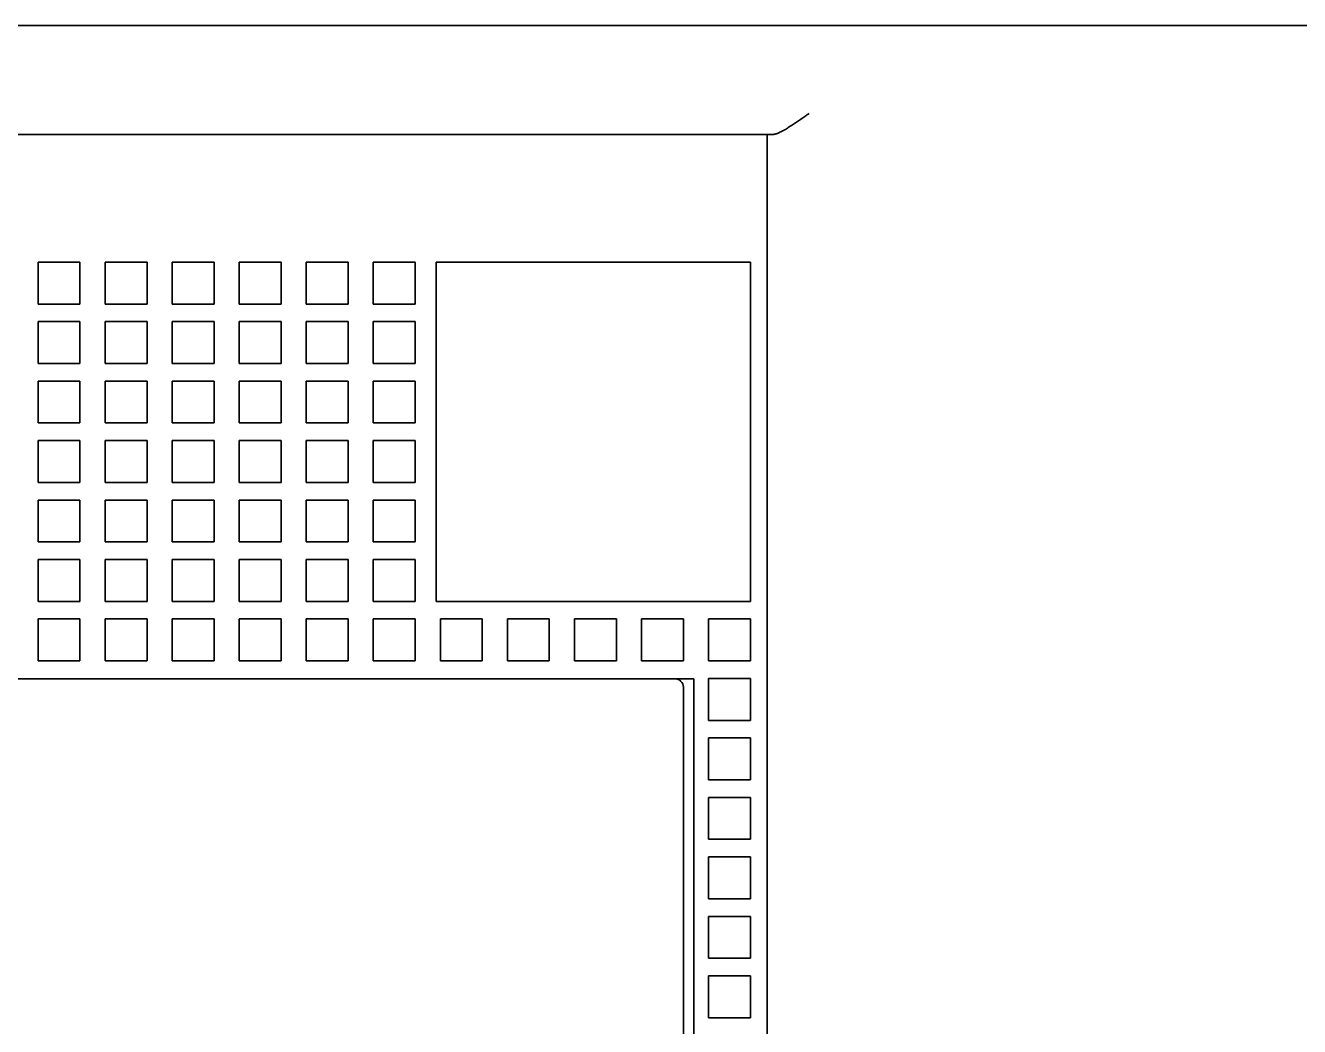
# Model space of a CAD drawing. Header units: millimetres. Extents: x -192 to 0, y -4 to 5.
# Drawn here: x -12.411 to -9.37, y 1.339 to 3.729 of the extents above; entities that cross this region are included whole.
import ezdxf

# ---------------------------------------------------------------- set-up
doc = ezdxf.new("R2010")
doc.units = ezdxf.units.MM

msp = doc.modelspace()

# ---------------------------------------------------------------- linework, layer by layer
at = {"color": 7, "lineweight": 35}
for p, q in [((-7.4605, 3.7291), (-17.0205, 3.7291)), ((-15.1405, 3.4691), (-10.6405, 3.4691)), ((-10.6405, -3.3809), (-10.6405, 3.2191)), ((-10.8605, 2.1691), (-14.9205, 2.1691)), ((-10.8155, 2.1691), (-10.8155, -2.3309)), ((-10.8405, -2.2412), (-10.8405, 2.0794))]:
    msp.add_line(p, q, dxfattribs=at)
at = {"color": 7, "lineweight": 35, "ltscale": 0.003349}
msp.add_line((-10.6271, 3.4691), (-10.6405, 3.4691), dxfattribs=at)
at = {"color": 7, "lineweight": 35, "ltscale": 0.0625}
msp.add_line((-10.6405, 3.4691), (-10.6405, 3.2191), dxfattribs=at)
at = {"color": 7, "lineweight": 35, "ltscale": 0.025}
for p, q in [((-12.3805, 3.0641), (-12.3805, 3.1641)), ((-12.2805, 3.1641), (-12.3805, 3.1641)), ((-12.2805, 3.1641), (-12.2805, 3.0641)), ((-12.2205, 3.0641), (-12.2205, 3.1641)), ((-12.1205, 3.1641), (-12.2205, 3.1641)), ((-12.1205, 3.1641), (-12.1205, 3.0641)), ((-12.0605, 3.0641), (-12.0605, 3.1641)), ((-11.9605, 3.1641), (-12.0605, 3.1641)), ((-11.9605, 3.1641), (-11.9605, 3.0641)), ((-11.9005, 3.0641), (-11.9005, 3.1641)), ((-11.8005, 3.1641), (-11.9005, 3.1641)), ((-11.8005, 3.1641), (-11.8005, 3.0641)), ((-11.7405, 3.0641), (-11.7405, 3.1641)), ((-11.6405, 3.1641), (-11.7405, 3.1641)), ((-11.6405, 3.1641), (-11.6405, 3.0641)), ((-11.5805, 3.0641), (-11.5805, 3.1641)), ((-11.4805, 3.1641), (-11.5805, 3.1641)), ((-11.4805, 3.1641), (-11.4805, 3.0641)), ((-11.3205, 3.1641), (-11.4205, 3.1641)), ((-11.1605, 3.1641), (-11.2605, 3.1641)), ((-11.0005, 3.1641), (-11.1005, 3.1641)), ((-10.8405, 3.1641), (-10.9405, 3.1641)), ((-10.6805, 3.1641), (-10.7805, 3.1641)), ((-10.6805, 3.1641), (-10.6805, 3.0641)), ((-12.3805, 3.0641), (-12.2805, 3.0641)), ((-12.2205, 3.0641), (-12.1205, 3.0641)), ((-12.0605, 3.0641), (-11.9605, 3.0641)), ((-11.9005, 3.0641), (-11.8005, 3.0641)), ((-11.7405, 3.0641), (-11.6405, 3.0641)), ((-11.5805, 3.0641), (-11.4805, 3.0641)), ((-12.3805, 2.9221), (-12.3805, 3.0221)), ((-12.2805, 3.0221), (-12.3805, 3.0221)), ((-12.2805, 3.0221), (-12.2805, 2.9221)), ((-12.2205, 2.9221), (-12.2205, 3.0221)), ((-12.1205, 3.0221), (-12.2205, 3.0221)), ((-12.1205, 3.0221), (-12.1205, 2.9221)), ((-12.0605, 2.9221), (-12.0605, 3.0221)), ((-11.9605, 3.0221), (-12.0605, 3.0221)), ((-11.9605, 3.0221), (-11.9605, 2.9221)), ((-11.9005, 2.9221), (-11.9005, 3.0221)), ((-11.8005, 3.0221), (-11.9005, 3.0221)), ((-11.8005, 3.0221), (-11.8005, 2.9221)), ((-11.7405, 2.9221), (-11.7405, 3.0221)), ((-11.6405, 3.0221), (-11.7405, 3.0221)), ((-11.6405, 3.0221), (-11.6405, 2.9221)), ((-11.5805, 2.9221), (-11.5805, 3.0221)), ((-11.4805, 3.0221), (-11.5805, 3.0221)), ((-11.4805, 3.0221), (-11.4805, 2.9221)), ((-10.6805, 3.0221), (-10.6805, 2.9221)), ((-12.3805, 2.9221), (-12.2805, 2.9221)), ((-12.2205, 2.9221), (-12.1205, 2.9221)), ((-12.0605, 2.9221), (-11.9605, 2.9221)), ((-11.9005, 2.9221), (-11.8005, 2.9221)), ((-11.7405, 2.9221), (-11.6405, 2.9221)), ((-11.5805, 2.9221), (-11.4805, 2.9221)), ((-12.3805, 2.7801), (-12.3805, 2.8801)), ((-12.2805, 2.8801), (-12.3805, 2.8801)), ((-12.2805, 2.8801), (-12.2805, 2.7801)), ((-12.2205, 2.7801), (-12.2205, 2.8801)), ((-12.1205, 2.8801), (-12.2205, 2.8801)), ((-12.1205, 2.8801), (-12.1205, 2.7801)), ((-12.0605, 2.7801), (-12.0605, 2.8801)), ((-11.9605, 2.8801), (-12.0605, 2.8801)), ((-11.9605, 2.8801), (-11.9605, 2.7801)), ((-11.9005, 2.7801), (-11.9005, 2.8801)), ((-11.8005, 2.8801), (-11.9005, 2.8801)), ((-11.8005, 2.8801), (-11.8005, 2.7801)), ((-11.7405, 2.7801), (-11.7405, 2.8801)), ((-11.6405, 2.8801), (-11.7405, 2.8801)), ((-11.6405, 2.8801), (-11.6405, 2.7801)), ((-11.5805, 2.7801), (-11.5805, 2.8801)), ((-11.4805, 2.8801), (-11.5805, 2.8801)), ((-11.4805, 2.8801), (-11.4805, 2.7801)), ((-10.6805, 2.8801), (-10.6805, 2.7801)), ((-12.3805, 2.7801), (-12.2805, 2.7801)), ((-12.2205, 2.7801), (-12.1205, 2.7801)), ((-12.0605, 2.7801), (-11.9605, 2.7801)), ((-11.9005, 2.7801), (-11.8005, 2.7801)), ((-11.7405, 2.7801), (-11.6405, 2.7801)), ((-11.5805, 2.7801), (-11.4805, 2.7801)), ((-12.3805, 2.6381), (-12.3805, 2.7381)), ((-12.2805, 2.7381), (-12.3805, 2.7381)), ((-12.2805, 2.7381), (-12.2805, 2.6381)), ((-12.2205, 2.6381), (-12.2205, 2.7381)), ((-12.1205, 2.7381), (-12.2205, 2.7381)), ((-12.1205, 2.7381), (-12.1205, 2.6381)), ((-12.0605, 2.6381), (-12.0605, 2.7381)), ((-11.9605, 2.7381), (-12.0605, 2.7381)), ((-11.9605, 2.7381), (-11.9605, 2.6381)), ((-11.9005, 2.6381), (-11.9005, 2.7381)), ((-11.8005, 2.7381), (-11.9005, 2.7381)), ((-11.8005, 2.7381), (-11.8005, 2.6381)), ((-11.7405, 2.6381), (-11.7405, 2.7381)), ((-11.6405, 2.7381), (-11.7405, 2.7381)), ((-11.6405, 2.7381), (-11.6405, 2.6381)), ((-11.5805, 2.6381), (-11.5805, 2.7381)), ((-11.4805, 2.7381), (-11.5805, 2.7381)), ((-11.4805, 2.7381), (-11.4805, 2.6381)), ((-10.6805, 2.7381), (-10.6805, 2.6381)), ((-12.3805, 2.6381), (-12.2805, 2.6381)), ((-12.2205, 2.6381), (-12.1205, 2.6381)), ((-12.0605, 2.6381), (-11.9605, 2.6381)), ((-11.9005, 2.6381), (-11.8005, 2.6381)), ((-11.7405, 2.6381), (-11.6405, 2.6381)), ((-11.5805, 2.6381), (-11.4805, 2.6381)), ((-12.3805, 2.4961), (-12.3805, 2.5961)), ((-12.2805, 2.5961), (-12.3805, 2.5961)), ((-12.2805, 2.5961), (-12.2805, 2.4961)), ((-12.2205, 2.4961), (-12.2205, 2.5961)), ((-12.1205, 2.5961), (-12.2205, 2.5961)), ((-12.1205, 2.5961), (-12.1205, 2.4961)), ((-12.0605, 2.4961), (-12.0605, 2.5961)), ((-11.9605, 2.5961), (-12.0605, 2.5961)), ((-11.9605, 2.5961), (-11.9605, 2.4961)), ((-11.9005, 2.4961), (-11.9005, 2.5961)), ((-11.8005, 2.5961), (-11.9005, 2.5961)), ((-11.8005, 2.5961), (-11.8005, 2.4961)), ((-11.7405, 2.4961), (-11.7405, 2.5961)), ((-11.6405, 2.5961), (-11.7405, 2.5961)), ((-11.6405, 2.5961), (-11.6405, 2.4961)), ((-11.5805, 2.4961), (-11.5805, 2.5961)), ((-11.4805, 2.5961), (-11.5805, 2.5961)), ((-11.4805, 2.5961), (-11.4805, 2.4961)), ((-10.6805, 2.5961), (-10.6805, 2.4961)), ((-12.3805, 2.4961), (-12.2805, 2.4961)), ((-12.2205, 2.4961), (-12.1205, 2.4961)), ((-12.0605, 2.4961), (-11.9605, 2.4961)), ((-11.9005, 2.4961), (-11.8005, 2.4961)), ((-11.7405, 2.4961), (-11.6405, 2.4961)), ((-11.5805, 2.4961), (-11.4805, 2.4961)), ((-12.3805, 2.3541), (-12.3805, 2.4541)), ((-12.2805, 2.4541), (-12.3805, 2.4541)), ((-12.2805, 2.4541), (-12.2805, 2.3541)), ((-12.2205, 2.3541), (-12.2205, 2.4541)), ((-12.1205, 2.4541), (-12.2205, 2.4541)), ((-12.1205, 2.4541), (-12.1205, 2.3541)), ((-12.0605, 2.3541), (-12.0605, 2.4541)), ((-11.9605, 2.4541), (-12.0605, 2.4541)), ((-11.9605, 2.4541), (-11.9605, 2.3541)), ((-11.9005, 2.3541), (-11.9005, 2.4541)), ((-11.8005, 2.4541), (-11.9005, 2.4541)), ((-11.8005, 2.4541), (-11.8005, 2.3541)), ((-11.7405, 2.3541), (-11.7405, 2.4541)), ((-11.6405, 2.4541), (-11.7405, 2.4541)), ((-11.6405, 2.4541), (-11.6405, 2.3541)), ((-11.5805, 2.3541), (-11.5805, 2.4541)), ((-11.4805, 2.4541), (-11.5805, 2.4541)), ((-11.4805, 2.4541), (-11.4805, 2.3541)), ((-10.6805, 2.4541), (-10.6805, 2.3541)), ((-12.3805, 2.3541), (-12.2805, 2.3541)), ((-12.2205, 2.3541), (-12.1205, 2.3541)), ((-12.0605, 2.3541), (-11.9605, 2.3541)), ((-11.9005, 2.3541), (-11.8005, 2.3541)), ((-11.7405, 2.3541), (-11.6405, 2.3541)), ((-11.5805, 2.3541), (-11.4805, 2.3541)), ((-12.3805, 2.2121), (-12.3805, 2.3121)), ((-12.2805, 2.3121), (-12.3805, 2.3121)), ((-12.2805, 2.3121), (-12.2805, 2.2121)), ((-12.2205, 2.2121), (-12.2205, 2.3121)), ((-12.1205, 2.3121), (-12.2205, 2.3121)), ((-12.1205, 2.3121), (-12.1205, 2.2121)), ((-12.0605, 2.2121), (-12.0605, 2.3121)), ((-11.9605, 2.3121), (-12.0605, 2.3121)), ((-11.9605, 2.3121), (-11.9605, 2.2121)), ((-11.9005, 2.2121), (-11.9005, 2.3121)), ((-11.8005, 2.3121), (-11.9005, 2.3121)), ((-11.8005, 2.3121), (-11.8005, 2.2121)), ((-11.7405, 2.2121), (-11.7405, 2.3121)), ((-11.6405, 2.3121), (-11.7405, 2.3121)), ((-11.6405, 2.3121), (-11.6405, 2.2121)), ((-11.5805, 2.2121), (-11.5805, 2.3121)), ((-11.4805, 2.3121), (-11.5805, 2.3121)), ((-11.4805, 2.3121), (-11.4805, 2.2121)), ((-11.4205, 2.2121), (-11.4205, 2.3121)), ((-11.3205, 2.3121), (-11.4205, 2.3121)), ((-11.3205, 2.3121), (-11.3205, 2.2121)), ((-11.2605, 2.2121), (-11.2605, 2.3121)), ((-11.1605, 2.3121), (-11.2605, 2.3121)), ((-11.1605, 2.3121), (-11.1605, 2.2121)), ((-11.1005, 2.2121), (-11.1005, 2.3121)), ((-11.0005, 2.3121), (-11.1005, 2.3121)), ((-11.0005, 2.3121), (-11.0005, 2.2121)), ((-10.9405, 2.2121), (-10.9405, 2.3121)), ((-10.8405, 2.3121), (-10.9405, 2.3121)), ((-10.8405, 2.3121), (-10.8405, 2.2121)), ((-10.7805, 2.3121), (-10.7805, 2.2121)), ((-10.6805, 2.3121), (-10.7805, 2.3121)), ((-10.6805, 2.3121), (-10.6805, 2.2121)), ((-12.3805, 2.2121), (-12.2805, 2.2121)), ((-12.2205, 2.2121), (-12.1205, 2.2121)), ((-12.0605, 2.2121), (-11.9605, 2.2121)), ((-11.9005, 2.2121), (-11.8005, 2.2121)), ((-11.7405, 2.2121), (-11.6405, 2.2121)), ((-11.5805, 2.2121), (-11.4805, 2.2121)), ((-11.4205, 2.2121), (-11.3205, 2.2121)), ((-11.2605, 2.2121), (-11.1605, 2.2121)), ((-11.1005, 2.2121), (-11.0005, 2.2121)), ((-10.9405, 2.2121), (-10.8405, 2.2121)), ((-10.6805, 2.2121), (-10.7805, 2.2121)), ((-10.7805, 2.1701), (-10.7805, 2.0701)), ((-10.6805, 2.1701), (-10.7805, 2.1701)), ((-10.6805, 2.1701), (-10.6805, 2.0701)), ((-10.6805, 2.0701), (-10.7805, 2.0701)), ((-10.7805, 2.0281), (-10.7805, 1.9281)), ((-10.6805, 2.0281), (-10.7805, 2.0281)), ((-10.6805, 2.0281), (-10.6805, 1.9281)), ((-10.6805, 1.9281), (-10.7805, 1.9281)), ((-10.7805, 1.8861), (-10.7805, 1.7861)), ((-10.6805, 1.8861), (-10.7805, 1.8861)), ((-10.6805, 1.8861), (-10.6805, 1.7861)), ((-10.6805, 1.7861), (-10.7805, 1.7861)), ((-10.7805, 1.7441), (-10.7805, 1.6441)), ((-10.6805, 1.7441), (-10.7805, 1.7441)), ((-10.6805, 1.7441), (-10.6805, 1.6441)), ((-10.6805, 1.6441), (-10.7805, 1.6441)), ((-10.7805, 1.6021), (-10.7805, 1.5021)), ((-10.6805, 1.6021), (-10.7805, 1.6021)), ((-10.6805, 1.6021), (-10.6805, 1.5021)), ((-10.6805, 1.5021), (-10.7805, 1.5021)), ((-10.7805, 1.4601), (-10.7805, 1.3601)), ((-10.6805, 1.4601), (-10.7805, 1.4601)), ((-10.6805, 1.4601), (-10.6805, 1.3601)), ((-10.6805, 1.3601), (-10.7805, 1.3601))]:
    msp.add_line(p, q, dxfattribs=at)
at = {"color": 7, "lineweight": 35, "ltscale": 0.2025}
msp.add_line((-11.4305, 2.3541), (-11.4305, 3.1641), dxfattribs=at)
at = {"color": 7, "lineweight": 35, "ltscale": 0.0025}
msp.add_line((-11.4205, 3.1641), (-11.4305, 3.1641), dxfattribs=at)
at = {"color": 7, "lineweight": 35, "ltscale": 0.015}
for p, q in [((-11.2605, 3.1641), (-11.3205, 3.1641)), ((-11.1005, 3.1641), (-11.1605, 3.1641)), ((-10.9405, 3.1641), (-11.0005, 3.1641)), ((-10.7805, 3.1641), (-10.8405, 3.1641))]:
    msp.add_line(p, q, dxfattribs=at)
at = {"color": 7, "lineweight": 35, "ltscale": 0.0105}
for p, q in [((-10.6805, 3.0641), (-10.6805, 3.0221)), ((-10.6805, 2.9221), (-10.6805, 2.8801)), ((-10.6805, 2.7801), (-10.6805, 2.7381)), ((-10.6805, 2.6381), (-10.6805, 2.5961)), ((-10.6805, 2.4961), (-10.6805, 2.4541))]:
    msp.add_line(p, q, dxfattribs=at)
at = {"color": 7, "lineweight": 35, "ltscale": 0.1875}
msp.add_line((-10.6805, 2.3541), (-11.4305, 2.3541), dxfattribs=at)
at = {"color": 7, "lineweight": 35, "ltscale": 0.011229}
msp.add_line((-10.8155, 2.1691), (-10.8604, 2.1691), dxfattribs=at)
at = {"color": 7, "lineweight": 35, "ltscale": 0.017437}
msp.add_line((-10.8405, 2.0794), (-10.8405, 2.1491), dxfattribs=at)
at = {"color": 7, "lineweight": 35}
msp.add_arc((-10.8605, 2.1491), 0.02, 0, 90, dxfattribs=at)
msp.add_open_spline([(-10.6271, 3.4691), (-10.626, 3.4691), (-10.6237, 3.4693), (-10.6202, 3.4701), (-10.6164, 3.4714), (-10.6124, 3.473), (-10.6082, 3.475), (-10.6038, 3.4773), (-10.5993, 3.4797), (-10.5947, 3.4824), (-10.5901, 3.4853), (-10.5853, 3.4883), (-10.5805, 3.4915), (-10.5756, 3.4947), (-10.5706, 3.498), (-10.5657, 3.5014), (-10.5607, 3.5049), (-10.5557, 3.5084), (-10.5506, 3.512), (-10.5456, 3.5155), (-10.5422, 3.5179), (-10.5405, 3.5191)], degree=3, knots=[0, 0, 0, 0, 0.032706, 0.069131, 0.109232, 0.152716, 0.199187, 0.248249, 0.299574, 0.352875, 0.40787, 0.464308, 0.521972, 0.580671, 0.640235, 0.700514, 0.761368, 0.822669, 0.884297, 0.946139, 1.008086, 1.008086, 1.008086, 1.008086], dxfattribs=at)

doc.saveas('drawing.dxf')
